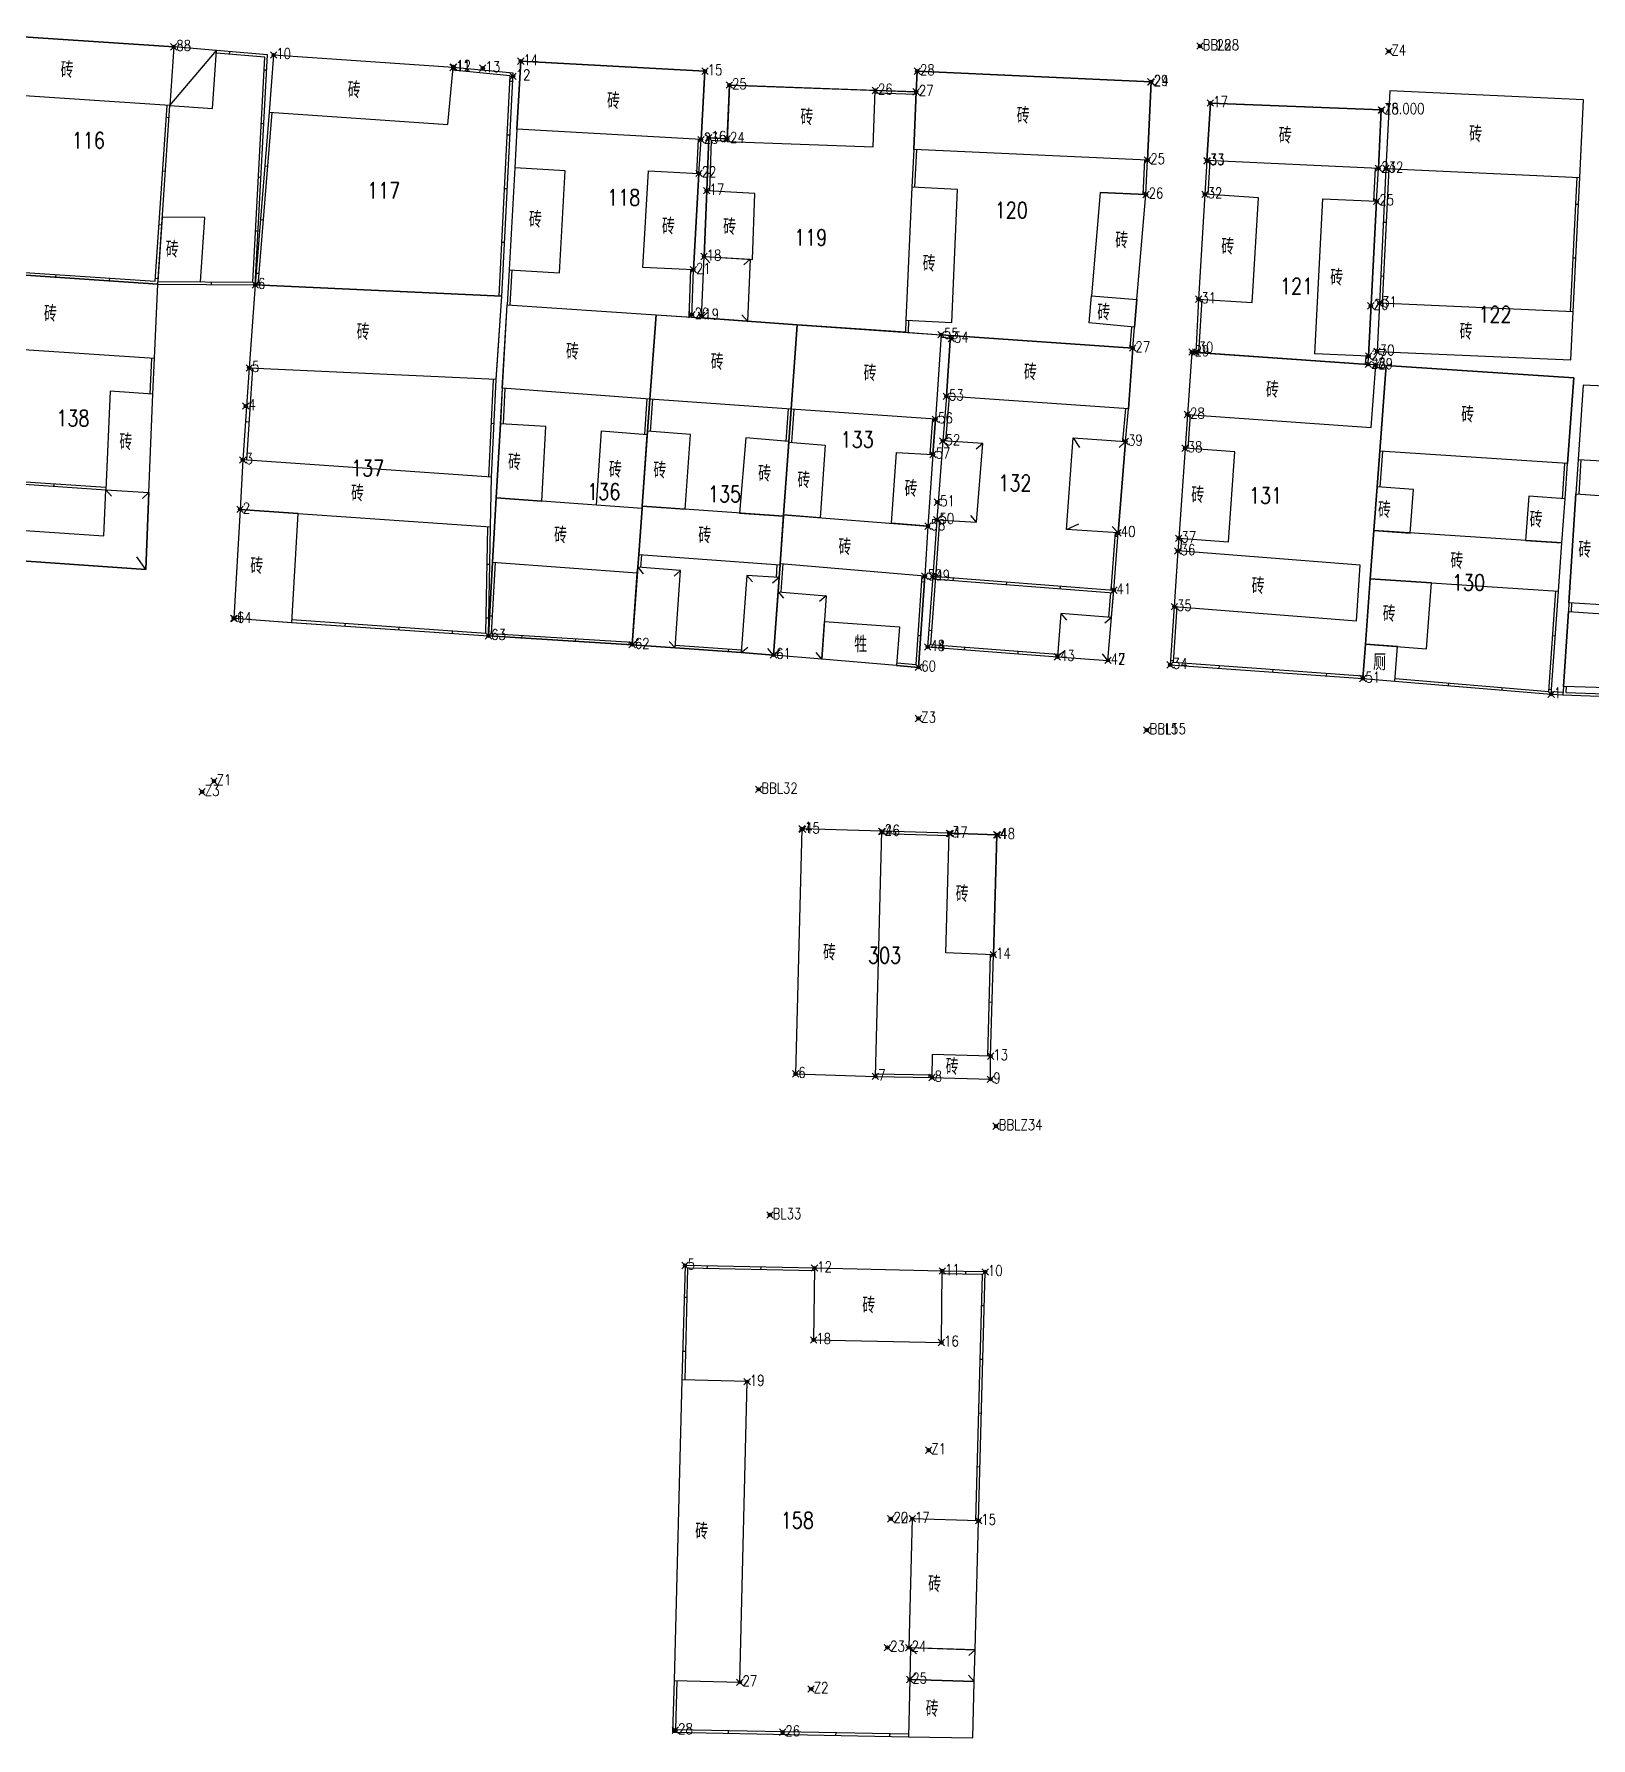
# Model space of a CAD drawing. Extents: x 499223 to 500082, y 4357473 to 4358121.
# Drawn here: x 499618.2 to 499763.1, y 4357514.2 to 4357672.8 of the extents above; entities that cross this region are included whole.
import ezdxf
from ezdxf.enums import TextEntityAlignment as Align

# ---------------------------------------------------------------- set-up
doc = ezdxf.new("R2010")
doc.units = 0
doc.header["$LTSCALE"] = 0.5
doc.header["$PDMODE"] = 35
doc.header["$PDSIZE"] = 0.3
for name, color, linetype in [('CLD', 1, 'CONTINUOUS'), ('DLDW', 11, 'CONTINUOUS'), ('JMD', 6, 'CONTINUOUS'), ('QSJX', 7, 'CONTINUOUS'), ('YBH', 3, 'CONTINUOUS')]:
    doc.layers.add(name, color=color, linetype=linetype)
doc.styles.add('HZ', font='rs.shx', dxfattribs={"width": 0.8, "bigfont": 'hztxt.shx'})

msp = doc.modelspace()

# ---------------------------------------------------------------- linework, layer by layer
at = {"layer": 'CLD', "linetype": 'Continuous'}
for p in [(499631.22, 4357671.57, -0.17), (499726.72, 4357671.64), (499726.72, 4357671.64), (499726.72, 4357671.64), (499726.72, 4357671.64), (499726.72, 4357671.64), (499726.72, 4357671.64), (499726.72, 4357671.64), (499744.29, 4357671.15, -0.15), (499744.29, 4357671.15, -0.15), (499640.52, 4357670.81, -0.07), (499640.52, 4357670.81, -0.07), (499640.52, 4357670.81, -0.07), (499657.22, 4357669.65, -0.12), (499657.22, 4357669.65, -0.12), (499657.22, 4357669.65, -0.12), (499657.27, 4357669.7, 0.53), (499659.98, 4357669.59, 1.17), (499663.52, 4357670.24, 0.57), (499662.8, 4357668.83, -0.07), (499662.8, 4357668.83, -0.07), (499662.8, 4357668.83, -0.07), (499680.66, 4357669.31, 0.25), (499682.93, 4357668.01, 0.33), (499700.41, 4357669.31, 0.2), (499722.15, 4357668.31, 0.16), (499722.18, 4357668.3, 0.09), (499722.18, 4357668.3, 0.09), (499696.51, 4357667.51, 1.17), (499700.31, 4357667.38, 0.36), (499727.69, 4357666.34, -0.01), (499727.69, 4357666.34, -0.01), (499743.59, 4357665.7, 0.73), (499743.59, 4357665.7, 0.73), (499743.62, 4357665.68, -0.01), (499681.01, 4357663.11, 0.15), (499682.73, 4357663.01, 1.26), (499680.29, 4357662.94, 0), (499721.84, 4357661.03, -0.01), (499721.84, 4357661.03, -0.01), (499727.37, 4357660.99, 0.33), (499727.37, 4357660.99, 0.33), (499727.39, 4357660.95, 0.64), (499743.33, 4357660.26, 0.04), (499744.03, 4357660.25, 0.02), (499680.1, 4357659.8, 0), (499680.82, 4357658.18, 0.23), (499721.69, 4357657.83, 0), (499721.69, 4357657.83, 0), (499727.18, 4357657.85, -0.09), (499727.18, 4357657.85, -0.09), (499743.16, 4357657.2, 0.09), (499680.57, 4357652.06, 0.2), (499679.58, 4357650.83, 0.08), (499638.81, 4357649.43, 1.85), (499638.81, 4357649.43, 1.85), (499638.81, 4357649.43, 1.85), (499726.59, 4357648.09, -0.05), (499726.59, 4357648.09, -0.05), (499742.62, 4357647.48, 0.12), (499743.42, 4357647.72, 0.09), (499679.44, 4357646.65, 0.66), (499680.34, 4357646.59, 0.49), (499702.64, 4357644.79, 2.52), (499703.58, 4357644.43, 0.98), (499720.46, 4357643.55, -0.01), (499720.46, 4357643.55, -0.01), (499725.97, 4357643.17, -0.09), (499725.97, 4357643.17, -0.09), (499726.34, 4357643.17, 1.67), (499726.34, 4357643.17, 1.67), (499742.41, 4357642.79, 0.07), (499743.2, 4357643.23, 0.11), (499638.25, 4357641.7, 1.37), (499638.25, 4357641.7, 1.37), (499638.25, 4357641.7, 1.37), (499742.38, 4357642.03, 0.07), (499743.06, 4357641.97, 0.89), (499637.93, 4357638.15, 1.53), (499637.93, 4357638.15, 1.53), (499637.93, 4357638.15, 1.53), (499703.12, 4357639.06, 0.76), (499702.1, 4357636.92, 0.74), (499725.55, 4357637.37, -0.22), (499725.55, 4357637.37, -0.22), (499702.79, 4357634.9, 0.82), (499719.78, 4357634.85, 0.28), (499637.65, 4357633.14, 1.3), (499637.65, 4357633.14, 1.3), (499637.65, 4357633.14, 1.3), (499701.87, 4357633.64, 0.96), (499725.33, 4357634.23, 0.84), (499637.4, 4357628.54, 0.35), (499637.4, 4357628.54, 0.35), (499637.4, 4357628.54, 0.35), (499702.29, 4357629.21, 0.78), (499701.41, 4357626.98, 0.83), (499702.23, 4357627.57, 0.82), (499719.1, 4357626.36, 0.32), (499724.74, 4357625.85, 0.37), (499724.66, 4357624.67, 1.29), (499701.12, 4357622.33, 0.55), (499701.85, 4357622.29, 0.36), (499718.7, 4357621.02, 0.16), (499724.33, 4357619.49, 1.5), (499636.81, 4357618.41, 0.47), (499636.81, 4357618.41, 0.47), (499636.81, 4357618.41, 0.47), (499636.86, 4357618.37, 0.31), (499660.51, 4357616.77, 0.12), (499673.88, 4357615.95, 0.64), (499701.38, 4357615.74, 0.19), (499687.03, 4357614.99, 1.86), (499713.45, 4357614.82, 0.94), (499718.16, 4357614.49, 0.29), (499723.95, 4357614.08, -0.24), (499700.53, 4357613.84, 0.34), (499741.87, 4357612.8, 0.24), (499759.4, 4357611.34, 1.01), (499700.53, 4357609.08, -0.11), (499721.77, 4357608), (499721.77, 4357608), (499721.77, 4357608), (499721.77, 4357608), (499721.77, 4357608), (499634.97, 4357603.25, -0.35), (499634.97, 4357603.25, -0.35), (499634.97, 4357603.25, -0.35), (499633.86, 4357602.26, -0.38), (499685.65, 4357602.49), (499685.65, 4357602.49), (499689.68, 4357598.83, 0.17), (499689.73, 4357598.78, -1.14), (499697.12, 4357598.59, 0.29), (499697.17, 4357598.56, -0.23), (499703.39, 4357598.41, 1.76), (499703.49, 4357598.37, 0.76), (499707.82, 4357598.26, 1.52), (499707.89, 4357598.25, -0.24), (499707.5, 4357587.11, -0.09), (499707.24, 4357577.67, 0.03), (499689.09, 4357576.03, -0.1), (499696.52, 4357575.79, 0.16), (499701.78, 4357575.68, 0.08), (499707.23, 4357575.52, 0.18), (499707.74, 4357571.16, 0.05), (499686.7, 4357562.9), (499678.8, 4357558.19, 1.53), (499690.85, 4357557.96, 0.14), (499702.74, 4357557.69, 0.07), (499706.73, 4357557.6, 0.08), (499690.77, 4357551.27, -0.2), (499702.66, 4357551.03, 0.05), (499684.58, 4357547.39, 0.85), (499701.47, 4357541.01, 0.02), (499697.95, 4357534.63, -0.15), (499697.95, 4357534.63, -0.23), (499699.95, 4357534.64, -0.05), (499706.12, 4357534.45, 1.33), (499697.64, 4357522.65, -0.22), (499699.63, 4357522.65, -0.07), (499683.9, 4357519.42, -0.24), (499690.53, 4357518.8, -0.1), (499699.71, 4357519.68, -0.11), (499677.91, 4357514.97, 0.65), (499687.89, 4357514.78, -0.25)]:
    msp.add_point(p, dxfattribs=at)
at = {"layer": 'DLDW', "linetype": 'Continuous', "flags": 128}
for points in [[(499760.55, 4357612.06), (499761, 4357619.05), (499766.98, 4357618.65), (499766.63, 4357611.88)], [(499698.49, 4357614.01), (499691.52, 4357614.61), (499691.77, 4357618.1), (499698.75, 4357617.6)], [(499742.11, 4357615.99), (499741.87, 4357612.8), (499744.86, 4357612.55), (499745.1, 4357615.77)]]:
    msp.add_lwpolyline(points, close=True, dxfattribs=at)
at = {"layer": 'JMD', "linetype": 'Continuous'}
for p, q in [((499630.85, 4357666.1), (499635.2, 4357671.24)), ((499636.41, 4357671.1), (499636.39, 4357670.85)), ((499639.88, 4357669.4), (499639.63, 4357669.41)), ((499658.59, 4357669.52), (499658.57, 4357669.27)), ((499658.62, 4357669.51), (499658.6, 4357669.26)), ((499662.74, 4357668.31), (499662.49, 4357668.33)), ((499662.76, 4357668.34), (499662.51, 4357668.35)), ((499630.77, 4357664.97), (499630.52, 4357664.99)), ((499639.61, 4357664.4), (499639.36, 4357664.42)), ((499662.51, 4357663.34), (499662.26, 4357663.36)), ((499639.69, 4357660.49), (499639.94, 4357660.47)), ((499630.44, 4357659.98), (499630.19, 4357660)), ((499639.34, 4357659.41), (499639.09, 4357659.43)), ((499680.88, 4357659.83), (499681.13, 4357659.82)), ((499680.88, 4357659.83), (499681.13, 4357659.82)), ((499662.26, 4357658.35), (499662.01, 4357658.36)), ((499639.3, 4357655.51), (499639.54, 4357655.49)), ((499761.94, 4357656.9), (499761.69, 4357656.91)), ((499630.1, 4357654.99), (499629.85, 4357655.01)), ((499639.08, 4357654.42), (499638.83, 4357654.43)), ((499743.79, 4357655.26), (499744.04, 4357655.25)), ((499662.01, 4357653.36), (499661.76, 4357653.37)), ((499680.57, 4357652.06), (499681.1, 4357651.47)), ((499684.87, 4357651.81), (499684.27, 4357651.28)), ((499761.7, 4357651.9), (499761.45, 4357651.92)), ((499620.26, 4357650.13), (499620.28, 4357650.38)), ((499625.25, 4357649.79), (499625.27, 4357650.04)), ((499629.76, 4357650), (499629.51, 4357650.02)), ((499634.73, 4357649.46), (499634.73, 4357649.71)), ((499638.9, 4357650.52), (499639.15, 4357650.5)), ((499743.54, 4357650.26), (499743.79, 4357650.25)), ((499680.34, 4357646.35), (499680.93, 4357646.88)), ((499684.62, 4357646.05), (499684.09, 4357646.65)), ((499637.99, 4357636.71), (499638.24, 4357636.69)), ((499661.04, 4357636.51), (499660.79, 4357636.52)), ((499702.79, 4357634.9), (499703.34, 4357634.31)), ((499714.93, 4357635.21), (499715.52, 4357634.29)), ((499719.78, 4357634.85), (499719.19, 4357634.31)), ((499706.5, 4357634.68), (499705.9, 4357634.15)), ((499620.09, 4357630.69), (499620.11, 4357630.94)), ((499624.91, 4357630.36), (499625.44, 4357629.77)), ((499628.9, 4357630.1), (499628.31, 4357629.56)), ((499702.23, 4357627.57), (499702.83, 4357628.1)), ((499705.94, 4357627.35), (499705.41, 4357627.96)), ((499714.29, 4357626.67), (499715.46, 4357627.2)), ((499719.1, 4357626.36), (499718.56, 4357626.95)), ((499719.08, 4357626), (499718.83, 4357626.02)), ((499628.62, 4357622.93), (499627.8, 4357624.11)), ((499660.64, 4357623.41), (499660.39, 4357623.42)), ((499674.4, 4357623.15), (499674.92, 4357622.54)), ((499678.39, 4357622.85), (499677.78, 4357622.33)), ((499684.56, 4357622.4), (499685.08, 4357621.8)), ((499687.55, 4357622.19), (499686.95, 4357621.67)), ((499701.87, 4357622.59), (499702.12, 4357622.57)), ((499703.74, 4357622.14), (499703.72, 4357621.9)), ((499687.46, 4357620.88), (499687.98, 4357620.28)), ((499691.94, 4357620.5), (499691.33, 4357619.98)), ((499701.08, 4357621.77), (499700.83, 4357621.79)), ((499708.72, 4357621.76), (499708.7, 4357621.51)), ((499713.71, 4357621.38), (499713.69, 4357621.13)), ((499647.18, 4357617.69), (499647.2, 4357617.94)), ((499652.17, 4357617.34), (499652.19, 4357617.59)), ((499660.54, 4357618.41), (499660.29, 4357618.42)), ((499660.61, 4357618.64), (499660.86, 4357618.62)), ((499713.77, 4357618.85), (499714.29, 4357618.24)), ((499718.49, 4357618.47), (499717.88, 4357617.95)), ((499657.16, 4357617), (499657.18, 4357617.25)), ((499663.63, 4357616.57), (499663.64, 4357616.82)), ((499668.62, 4357616.27), (499668.63, 4357616.52)), ((499673.61, 4357615.96), (499673.62, 4357616.21)), ((499673.88, 4357615.95), (499674.48, 4357616.47)), ((499677.87, 4357615.66), (499677.34, 4357616.26)), ((499700.74, 4357616.78), (499700.49, 4357616.8)), ((499701.49, 4357617.3), (499701.74, 4357617.28)), ((499759.78, 4357616.74), (499759.54, 4357616.76)), ((499682.85, 4357615.29), (499682.87, 4357615.54)), ((499684.04, 4357615.21), (499684.65, 4357615.73)), ((499687.03, 4357614.99), (499686.51, 4357615.6)), ((499687.03, 4357614.99), (499687.64, 4357615.51)), ((499691.52, 4357614.61), (499691, 4357615.22)), ((499704.81, 4357615.48), (499704.83, 4357615.73)), ((499709.79, 4357615.1), (499709.81, 4357615.35)), ((499713.45, 4357614.82), (499714.05, 4357615.35)), ((499718.16, 4357614.49), (499717.64, 4357615.1)), ((499723.98, 4357614.5), (499724.23, 4357614.48)), ((499728.52, 4357613.75), (499728.54, 4357614)), ((499733.5, 4357613.4), (499733.52, 4357613.65)), ((499738.49, 4357613.04), (499738.51, 4357613.29)), ((499749.84, 4357612.14), (499749.87, 4357612.38)), ((499754.83, 4357611.72), (499754.85, 4357611.97)), ((499759.43, 4357611.75), (499759.18, 4357611.77)), ((499698.39, 4357598.56), (499698.38, 4357598.31)), ((499698.39, 4357598.55), (499698.39, 4357598.3)), ((499707.38, 4357582.67, 0.17), (499707.13, 4357582.68, 0.17)), ((499701.51, 4357575.69), (499701.52, 4357575.94)), ((499680.85, 4357558.15), (499680.84, 4357557.9)), ((499685.85, 4357558.04), (499685.84, 4357557.79)), ((499704.89, 4357557.64), (499704.89, 4357557.39)), ((499678.72, 4357555.24), (499678.97, 4357555.24)), ((499706.65, 4357554.44), (499706.4, 4357554.44)), ((499678.59, 4357550.24), (499678.84, 4357550.24)), ((499706.52, 4357549.44), (499706.27, 4357549.45)), ((499706.39, 4357544.44), (499706.14, 4357544.45)), ((499706.25, 4357539.44), (499706, 4357539.45)), ((499699.78, 4357522.64), (499700.33, 4357522.06)), ((499705.8, 4357522.45), (499705.22, 4357521.9)), ((499699.71, 4357519.68), (499700.29, 4357520.23)), ((499705.72, 4357519.5), (499705.18, 4357520.08)), ((499677.85, 4357514.79), (499677.86, 4357515.04)), ((499682.85, 4357514.69), (499682.86, 4357514.94)), ((499687.85, 4357514.59), (499687.86, 4357514.84)), ((499692.85, 4357514.49), (499692.86, 4357514.74)), ((499697.85, 4357514.4), (499697.86, 4357514.65))]:
    msp.add_line(p, q, dxfattribs=at)
at = {"layer": 'JMD', "linetype": 'Continuous', "flags": 128}
for points, elevation in [([(499613.1, 4357667.28), (499613.42, 4357672.76), (499631.22, 4357671.57), (499630.85, 4357666.1)], 0), ([(499629.29, 4357639.27), (499625.3, 4357639.53), (499624.91, 4357630.36), (499628.9, 4357630.1)], 0.01), ([(499624.73, 4357626.07), (499624.91, 4357630.36), (499628.9, 4357630.1), (499628.62, 4357622.93), (499610.81, 4357624.19), (499610.92, 4357627)], -0.01)]:
    msp.add_lwpolyline(points, close=True, dxfattribs=dict(at, elevation=elevation))
for points in [[(499631.22, 4357671.57), (499630.85, 4357666.1), (499634.84, 4357665.83), (499635.2, 4357671.24)], [(499657.22, 4357669.65), (499640.52, 4357670.81), (499640.09, 4357665.48), (499656.74, 4357664.36)], [(499663.52, 4357670.24), (499680.66, 4357669.31), (499680.29, 4357662.94), (499663.16, 4357663.91)], [(499700.41, 4357669.31), (499722.18, 4357668.3), (499721.83, 4357661.03), (499700.08, 4357662.03), (499700.31, 4357667.38)], [(499696.51, 4357667.52), (499682.93, 4357668.01), (499682.72, 4357662.76), (499696.3, 4357662.26)], [(499744.03, 4357660.25), (499762.07, 4357659.42), (499762.42, 4357666.65), (499744.39, 4357667.48)], [(499727.69, 4357666.34), (499743.59, 4357665.7), (499743.33, 4357660.26), (499727.37, 4357660.99)], [(499667.65, 4357660.03), (499662.96, 4357660.31), (499662.43, 4357650.83), (499667.12, 4357650.54)], [(499675.4, 4357660.02), (499680.1, 4357659.8), (499679.58, 4357650.83), (499674.88, 4357651.04)], [(499685.31, 4357657.92), (499680.82, 4357658.18), (499680.57, 4357652.06), (499685.07, 4357651.8)], [(499704.17, 4357658.3), (499699.92, 4357658.53), (499699.36, 4357646.15), (499703.62, 4357645.91)], [(499720.85, 4357648.07), (499721.69, 4357657.83), (499717.44, 4357658.03), (499716.62, 4357648.39)], [(499732.17, 4357657.53), (499727.18, 4357657.85), (499726.59, 4357648.09), (499731.58, 4357647.77)], [(499738.16, 4357657.42), (499743.16, 4357657.2), (499742.41, 4357642.79), (499737.41, 4357643.01)], [(499630.15, 4357655.73), (499629.75, 4357649.74), (499633.72, 4357649.71), (499634.13, 4357655.7)], [(499629.73, 4357649.49), (499611.94, 4357650.69), (499611.62, 4357643.8), (499629.44, 4357642.6)], [(499684.62, 4357646.05), (499680.34, 4357646.35), (499680.57, 4357652.06), (499684.87, 4357651.81)], [(499661.76, 4357648.36), (499638.81, 4357649.43), (499638.25, 4357641.7), (499661.23, 4357640.64)], [(499662.24, 4357647.58), (499676.11, 4357646.64), (499675.54, 4357638.8), (499661.8, 4357639.8)], [(499716.62, 4357648.39), (499720.85, 4357648.07), (499720.63, 4357645.48), (499716.4, 4357645.89)], [(499743.2, 4357643.23), (499761.24, 4357642.44), (499761.46, 4357646.91), (499743.42, 4357647.72)], [(499676.11, 4357646.64), (499680.33, 4357646.35), (499689.25, 4357645.72), (499688.68, 4357637.86), (499675.54, 4357638.8)], [(499689.25, 4357645.72), (499702.64, 4357644.79), (499702.1, 4357636.92), (499688.68, 4357637.86)], [(499703.12, 4357639.06), (499703.51, 4357644.72), (499720.46, 4357643.55), (499720.07, 4357637.88)], [(499743.07, 4357641.98), (499742.38, 4357642.03), (499725.97, 4357643.17), (499725.55, 4357637.37), (499742.64, 4357636.16)], [(499743.45, 4357633.94), (499744.04, 4357641.92), (499761.51, 4357640.78), (499760.93, 4357632.8)], [(499778.38, 4357639.21), (499764.35, 4357640.01), (499762.37, 4357640.09), (499761.92, 4357633.17), (499778.13, 4357632.28)], [(499665.86, 4357636.24), (499661.62, 4357636.51), (499661.23, 4357629.62), (499665.47, 4357629.31)], [(499671.04, 4357635.84), (499675.28, 4357635.51), (499674.81, 4357628.83), (499674.8, 4357628.63), (499670.56, 4357628.94)], [(499679.31, 4357635.5), (499675.3, 4357635.81), (499674.81, 4357628.83), (499678.82, 4357628.55)], [(499688.47, 4357634.86), (499684.46, 4357635.18), (499683.87, 4357628.2), (499687.97, 4357627.92)], [(499687.97, 4357628.02), (499688.46, 4357634.8), (499691.85, 4357634.52), (499691.37, 4357627.76)], [(499706.5, 4357634.68), (499702.79, 4357634.9), (499702.23, 4357627.57), (499705.94, 4357627.35)], [(499719.78, 4357634.85), (499719.1, 4357626.36), (499714.29, 4357626.67), (499714.93, 4357635.21)], [(499698.47, 4357633.82), (499701.87, 4357633.64), (499701.41, 4357626.98), (499698.02, 4357627.25)], [(499729.97, 4357633.89), (499725.33, 4357634.23), (499724.74, 4357625.85), (499729.38, 4357625.51)], [(499637.65, 4357633.14), (499637.4, 4357628.54), (499660.71, 4357626.92), (499660.8, 4357631.52)], [(499743.2, 4357630.65), (499742.9, 4357626.56), (499746.29, 4357626.34), (499746.59, 4357630.4)], [(499637.4, 4357628.54), (499636.81, 4357618.41), (499642.2, 4357618.03), (499642.79, 4357628.16)], [(499661.23, 4357629.62), (499660.89, 4357623.63), (499674.36, 4357622.65), (499674.4, 4357623.15), (499674.49, 4357624.34), (499674.8, 4357628.63)], [(499687.97, 4357627.92), (499674.81, 4357628.83), (499674.8, 4357628.63), (499674.49, 4357624.34), (499687.64, 4357623.39)], [(499757.31, 4357629.76), (499757, 4357625.64), (499760.39, 4357625.42), (499760.7, 4357629.51)], [(499761.05, 4357619.85), (499761.71, 4357629.98), (499765.7, 4357629.72), (499765.05, 4357619.59)], [(499687.97, 4357628.02), (499701.41, 4357626.98), (499701.12, 4357622.33), (499687.65, 4357623.48)], [(499742.9, 4357626.56), (499742.56, 4357622.08), (499760.08, 4357620.93), (499760.39, 4357625.42)], [(499724.66, 4357624.67), (499724.33, 4357619.49), (499741.29, 4357618.17), (499741.63, 4357623.35)], [(499678.39, 4357622.85), (499674.4, 4357623.15), (499673.88, 4357615.95), (499677.87, 4357615.66)], [(499687.55, 4357622.19), (499684.56, 4357622.4), (499684.04, 4357615.21), (499687.03, 4357614.99)], [(499691.52, 4357614.61), (499687.03, 4357614.99), (499687.46, 4357620.88), (499691.94, 4357620.5)], [(499742.56, 4357622.08), (499742.11, 4357615.99), (499747.79, 4357615.57), (499748.25, 4357621.7)], [(499713.45, 4357614.82), (499718.16, 4357614.49), (499718.49, 4357618.47), (499713.77, 4357618.85)], [(499697.12, 4357598.59), (499689.68, 4357598.83), (499689.09, 4357576.03), (499696.52, 4357575.79)], [(499703.39, 4357598.41), (499707.82, 4357598.26), (499707.5, 4357587.11), (499703.07, 4357587.27)], [(499701.78, 4357575.68), (499707.23, 4357575.52), (499707.24, 4357577.67), (499701.79, 4357577.84)], [(499690.85, 4357557.94), (499690.77, 4357551.27), (499702.66, 4357551.03), (499702.74, 4357557.68)], [(499684.58, 4357547.39), (499678.52, 4357547.55), (499677.78, 4357519.59), (499683.9, 4357519.42)], [(499706.12, 4357534.45), (499699.95, 4357534.64), (499699.63, 4357522.65), (499705.8, 4357522.45)], [(499705.8, 4357522.45), (499699.78, 4357522.64), (499699.71, 4357519.68), (499705.72, 4357519.5)], [(499699.71, 4357519.68), (499699.6, 4357514.36), (499705.59, 4357514.24), (499705.72, 4357519.5)]]:
    msp.add_lwpolyline(points, close=True, dxfattribs=at)
for points in [[(499631.2, 4357671.32), (499631.2, 4357671.32)], [(499638.57, 4357649.68), (499639.69, 4357670.61), (499635.19, 4357670.99)], [(499700.3, 4357667.13), (499696.5, 4357667.27)], [(499640.34, 4357665.46), (499639.06, 4357649.41)], [(499679.9, 4357659.81), (499680.07, 4357662.95)], [(499682.72, 4357662.76), (499681.25, 4357662.85), (499681.07, 4357658.17)], [(499700.33, 4357662.02), (499700.17, 4357658.52)], [(499721.44, 4357657.84), (499721.58, 4357661.04)], [(499727.63, 4357660.97), (499727.44, 4357657.84)], [(499742.9, 4357657.21), (499743.06, 4357660.28)], [(499744.28, 4357660.24), (499743.67, 4357647.71)], [(499761.21, 4357646.92), (499761.82, 4357659.43)], [(499662.68, 4357650.82), (499662.49, 4357647.57)], [(499679.19, 4357646.43), (499679.33, 4357650.84)], [(499629.75, 4357649.74), (499638.57, 4357649.68)], [(499726.88, 4357648.07), (499726.59, 4357643.12)], [(499699.61, 4357646.13), (499699.56, 4357645)], [(499703.5, 4357644.47), (499702.63, 4357644.54)], [(499720.21, 4357643.56), (499720.38, 4357645.5)], [(499742.13, 4357642.04), (499742.17, 4357642.8)], [(499638.56, 4357641.68), (499638.01, 4357633.11)], [(499744.02, 4357641.67), (499743.05, 4357641.73)], [(499660.55, 4357631.53), (499660.98, 4357640.6)], [(499662.05, 4357639.79), (499661.87, 4357636.49)], [(499675.05, 4357635.53), (499675.29, 4357638.82)], [(499675.79, 4357638.78), (499675.55, 4357635.79)], [(499703.37, 4357639.04), (499703.04, 4357634.88)], [(499688.22, 4357634.88), (499688.43, 4357637.88)], [(499688.93, 4357637.84), (499688.71, 4357634.78)], [(499701.62, 4357633.66), (499701.86, 4357636.94)], [(499719.53, 4357634.88), (499719.82, 4357637.91)], [(499725.8, 4357637.35), (499725.58, 4357634.21)], [(499743.69, 4357633.93), (499743.45, 4357630.63)], [(499760.45, 4357629.53), (499760.68, 4357632.82)], [(499615.11, 4357631.27), (499624.92, 4357630.61)], [(499642.21, 4357618.28), (499660.26, 4357617.03), (499660.46, 4357626.92)], [(499702.48, 4357627.56), (499702.1, 4357622.21)], [(499718.45, 4357621.01), (499718.85, 4357626.38)], [(499724.99, 4357625.83), (499724.91, 4357624.65)], [(499674.74, 4357624.32), (499674.65, 4357623.13)], [(499661.14, 4357623.61), (499660.77, 4357617), (499673.9, 4357616.2)], [(499687.3, 4357622.21), (499687.39, 4357623.4)], [(499687.9, 4357623.46), (499687.71, 4357620.87)], [(499698.51, 4357614.26), (499700.3, 4357614.11), (499700.87, 4357622.35)], [(499718.24, 4357618.49), (499718.43, 4357620.76)], [(499744.88, 4357612.8), (499759.17, 4357611.61), (499759.84, 4357620.95)], [(499724.57, 4357619.47), (499724.22, 4357614.31), (499741.89, 4357613.05)], [(499761.3, 4357619.83), (499761.25, 4357619.03)], [(499677.88, 4357615.91), (499684.06, 4357615.46)], [(499759.41, 4357611.59), (499760.51, 4357611.52)], [(499760.8, 4357612.05), (499760.76, 4357611.51), (499777.11, 4357610.94), (499777.13, 4357611.49)], [(499703.38, 4357598.16), (499697.12, 4357598.34)], [(499696.52, 4357576.04), (499701.78, 4357575.93)], [(499690.84, 4357557.69), (499679.04, 4357557.94), (499678.77, 4357547.54)], [(499705.87, 4357534.45), (499706.47, 4357557.35), (499702.73, 4357557.43)], [(499678.03, 4357519.58), (499677.91, 4357515.03), (499699.61, 4357514.61)]]:
    msp.add_lwpolyline(points, dxfattribs=at)
at = {"layer": 'JMD', "color": 7, "linetype": 'Continuous', "flags": 128}
for points in [[(499635.2, 4357671.24), (499631.22, 4357671.57)], [(499638.81, 4357649.43), (499639.95, 4357670.84), (499635.2, 4357671.24)], [(499700.31, 4357667.38), (499696.51, 4357667.52)], [(499640.09, 4357665.48), (499638.81, 4357649.43)], [(499680.1, 4357659.8), (499680.29, 4357662.94)], [(499682.73, 4357663.01), (499681.01, 4357663.11), (499680.82, 4357658.18)], [(499700.08, 4357662.03), (499699.92, 4357658.53)], [(499721.69, 4357657.83), (499721.83, 4357661.03)], [(499727.37, 4357660.99), (499727.18, 4357657.85)], [(499743.16, 4357657.2), (499743.33, 4357660.26)], [(499744.03, 4357660.25), (499743.42, 4357647.72)], [(499761.46, 4357646.91), (499762.07, 4357659.42)], [(499662.43, 4357650.83), (499662.24, 4357647.58)], [(499679.44, 4357646.41), (499679.58, 4357650.83)], [(499629.73, 4357649.49), (499638.81, 4357649.43)], [(499726.59, 4357648.09), (499726.34, 4357643.14)], [(499699.36, 4357646.15), (499699.31, 4357645.02)], [(499703.51, 4357644.72), (499702.64, 4357644.79)], [(499720.46, 4357643.55), (499720.63, 4357645.48)], [(499638.25, 4357641.7), (499637.65, 4357633.14)], [(499744.04, 4357641.92), (499743.07, 4357641.98)], [(499660.8, 4357631.52), (499661.23, 4357640.58)], [(499661.8, 4357639.8), (499661.62, 4357636.51)], [(499675.3, 4357635.81), (499675.54, 4357638.8)], [(499675.54, 4357638.8), (499675.3, 4357635.81)], [(499703.12, 4357639.06), (499702.79, 4357634.9)], [(499688.68, 4357637.86), (499688.46, 4357634.8)], [(499688.47, 4357634.86), (499688.68, 4357637.86)], [(499701.87, 4357633.64), (499702.1, 4357636.92)], [(499719.78, 4357634.85), (499720.07, 4357637.88)], [(499725.55, 4357637.37), (499725.33, 4357634.23)], [(499743.45, 4357633.94), (499743.2, 4357630.65)], [(499760.7, 4357629.51), (499760.93, 4357632.8)], [(499615.1, 4357631.03), (499624.91, 4357630.36)], [(499642.2, 4357618.03), (499660.51, 4357616.77), (499660.71, 4357626.92)], [(499702.23, 4357627.57), (499701.85, 4357622.29)], [(499718.69, 4357621), (499719.1, 4357626.36)], [(499724.74, 4357625.85), (499724.66, 4357624.67)], [(499660.89, 4357623.63), (499660.51, 4357616.77), (499673.88, 4357615.95)], [(499687.65, 4357623.48), (499687.46, 4357620.88)], [(499687.55, 4357622.19), (499687.64, 4357623.39)], [(499698.49, 4357614.01), (499700.53, 4357613.84), (499701.12, 4357622.33)], [(499718.49, 4357618.47), (499718.67, 4357620.75)], [(499744.86, 4357612.55), (499759.4, 4357611.34), (499760.08, 4357620.93)], [(499724.33, 4357619.49), (499723.95, 4357614.08), (499741.87, 4357612.8)], [(499761.05, 4357619.85), (499761, 4357619.05)], [(499677.87, 4357615.66), (499684.04, 4357615.21)], [(499759.4, 4357611.34), (499760.5, 4357611.27)], [(499760.55, 4357612.06), (499760.5, 4357611.27), (499777.35, 4357610.68), (499777.38, 4357611.48)], [(499703.39, 4357598.41), (499697.12, 4357598.59)], [(499696.52, 4357575.79), (499701.78, 4357575.68)], [(499690.85, 4357557.94), (499678.8, 4357558.19), (499678.52, 4357547.55)], [(499706.12, 4357534.45), (499706.73, 4357557.6), (499702.74, 4357557.68)], [(499677.78, 4357519.59), (499677.65, 4357514.79), (499699.6, 4357514.36)]]:
    msp.add_lwpolyline(points, dxfattribs=at)
for points, elevation in [([(499661.76, 4357648.36), (499662.8, 4357669.11), (499657.22, 4357669.65)], 0.21), ([(499612.07, 4357652.34), (499611.94, 4357650.69), (499629.73, 4357649.49), (499630.85, 4357666.1)], 0.06), ([(499629.29, 4357639.27), (499629.44, 4357642.6)], 0.01), ([(499761.92, 4357633.17), (499761.71, 4357629.98)], 1.01), ([(499701.85, 4357622.29), (499701.38, 4357615.74), (499713.45, 4357614.82)], 0.21), ([(499718.69, 4357621), (499701.85, 4357622.29)], 0.21), ([(499707.24, 4357577.67), (499707.5, 4357587.11)], 0.03)]:
    msp.add_lwpolyline(points, dxfattribs=dict(at, elevation=elevation))
at = {"layer": 'JMD', "linetype": 'Continuous', "flags": 128}
for points, elevation in [([(499661.51, 4357648.38), (499662.54, 4357668.88), (499657.2, 4357669.4)], 0.21), ([(499612.31, 4357652.32), (499612.21, 4357650.92), (499629.5, 4357649.76), (499630.6, 4357666.11)], 0.06), ([(499717.44, 4357658.03), (499721.69, 4357657.83)], 0), ([(499629.04, 4357639.28), (499629.19, 4357642.61)], 0.01), ([(499762.17, 4357633.15), (499761.96, 4357629.96)], 1.01), ([(499702.1, 4357622.27), (499701.65, 4357615.97), (499713.47, 4357615.07)], 0.21), ([(499718.67, 4357620.75), (499701.83, 4357622.04)], 0.21), ([(499706.99, 4357577.68), (499707.23, 4357587.12)], 0.03)]:
    msp.add_lwpolyline(points, dxfattribs=dict(at, elevation=elevation))
at = {"layer": 'QSJX', "linetype": 'Continuous', "flags": 128}
for points, elevation in [([(499639.95, 4357670.84), (499635.2, 4357671.24), (499631.22, 4357671.57), (499613.42, 4357672.76), (499613.1, 4357667.28), (499612.89, 4357664.2), (499612.32, 4357655.68), (499612.07, 4357652.34), (499611.94, 4357650.69), (499629.73, 4357649.49), (499638.81, 4357649.43)], 3.85), ([(499744.39, 4357667.48), (499744.03, 4357660.25), (499743.42, 4357647.72), (499743.2, 4357643.23), (499761.24, 4357642.44), (499761.46, 4357646.91), (499762.07, 4357659.42), (499762.42, 4357666.65)], -0.01), ([(499742.38, 4357642.03), (499742.41, 4357642.79), (499743.16, 4357657.2), (499743.33, 4357660.26), (499743.59, 4357665.7), (499727.69, 4357666.34), (499727.37, 4357660.99), (499727.18, 4357657.85), (499726.59, 4357648.09), (499726.34, 4357643.14)], -0.01), ([(499703.51, 4357644.72), (499703.12, 4357639.06), (499702.79, 4357634.9), (499702.23, 4357627.57), (499701.85, 4357622.29), (499701.38, 4357615.74), (499713.45, 4357614.82), (499718.16, 4357614.49), (499718.49, 4357618.47), (499718.69, 4357621), (499719.1, 4357626.36), (499719.78, 4357634.85), (499720.07, 4357637.88), (499720.46, 4357643.55)], 0.98), ([(499725.97, 4357643.17), (499725.55, 4357637.37), (499725.33, 4357634.23), (499724.74, 4357625.85), (499724.66, 4357624.67), (499724.33, 4357619.49), (499723.95, 4357614.08), (499741.87, 4357612.8), (499742.11, 4357615.99), (499742.56, 4357622.08), (499742.9, 4357626.56), (499743.2, 4357630.65), (499743.45, 4357633.94), (499744.04, 4357641.92), (499743.07, 4357641.98), (499742.38, 4357642.03), (499726.34, 4357643.14)], -0.09), ([(499761.51, 4357640.78), (499744.04, 4357641.92), (499743.45, 4357633.94), (499743.45, 4357633.94), (499743.2, 4357630.65), (499742.9, 4357626.56), (499742.56, 4357622.08), (499742.11, 4357615.99), (499741.87, 4357612.8), (499759.4, 4357611.34), (499760.08, 4357620.93), (499760.39, 4357625.42), (499760.7, 4357629.51), (499760.93, 4357632.8)], 0.19), ([(499762.37, 4357640.09), (499761.92, 4357633.17), (499761.71, 4357629.98), (499761.05, 4357619.85), (499761, 4357619.05), (499760.55, 4357612.06), (499760.5, 4357611.27), (499777.35, 4357610.68), (499777.38, 4357611.48), (499777.62, 4357618.27), (499777.65, 4357619.07), (499778.02, 4357629.21), (499778.13, 4357632.28), (499778.38, 4357639.21), (499764.35, 4357640.01)], 1.01), ([(499689.68, 4357598.83), (499689.09, 4357576.03), (499696.52, 4357575.79), (499701.78, 4357575.68), (499707.23, 4357575.52), (499707.24, 4357577.67), (499707.5, 4357587.11), (499707.82, 4357598.26), (499703.39, 4357598.41), (499697.12, 4357598.59)], 0.17), ([(499706.73, 4357557.6), (499702.74, 4357557.68), (499690.85, 4357557.94), (499678.8, 4357558.19), (499678.52, 4357547.55), (499677.78, 4357519.59), (499677.65, 4357514.79), (499699.6, 4357514.36), (499705.59, 4357514.24), (499705.72, 4357519.5), (499705.8, 4357522.45), (499706.12, 4357534.45)], 0.08)]:
    msp.add_lwpolyline(points, close=True, dxfattribs=dict(at, elevation=elevation))
for points in [[(499662.8, 4357669.11), (499657.22, 4357669.65), (499640.52, 4357670.81), (499640.09, 4357665.48), (499638.81, 4357649.43), (499661.76, 4357648.36), (499662.8, 4357669.11)], [(499662.24, 4357647.58), (499676.11, 4357646.64), (499679.44, 4357646.41), (499679.58, 4357650.83), (499680.1, 4357659.8), (499680.29, 4357662.94), (499680.66, 4357669.31), (499663.52, 4357670.24), (499663.16, 4357663.91), (499662.96, 4357660.31), (499662.43, 4357650.83)], [(499680.34, 4357646.35), (499680.57, 4357652.06), (499680.82, 4357658.18), (499681.01, 4357663.11), (499682.73, 4357663.01), (499682.93, 4357668.01), (499700.31, 4357667.38), (499700.08, 4357662.03), (499700.08, 4357662.03), (499699.92, 4357658.53), (499699.36, 4357646.15), (499699.31, 4357645.02), (499689.25, 4357645.72)], [(499610.81, 4357624.19), (499628.62, 4357622.93), (499628.9, 4357630.1), (499629.29, 4357639.27), (499629.44, 4357642.6), (499629.73, 4357649.49), (499611.94, 4357650.69), (499611.62, 4357643.8), (499611.48, 4357640.47), (499611.09, 4357631.29), (499610.92, 4357627)], [(499661.76, 4357648.36), (499638.81, 4357649.43), (499638.25, 4357641.7), (499637.65, 4357633.14), (499637.4, 4357628.54), (499636.81, 4357618.41), (499642.19, 4357618.03), (499660.51, 4357616.77), (499660.71, 4357626.92), (499660.8, 4357631.52), (499661.23, 4357640.58), (499661.76, 4357648.36)], [(499676.11, 4357646.64), (499675.54, 4357638.8), (499675.3, 4357635.81), (499675.28, 4357635.51), (499674.81, 4357628.83), (499674.8, 4357628.63), (499674.49, 4357624.34), (499674.4, 4357623.15), (499674.36, 4357622.65), (499673.88, 4357615.95), (499660.51, 4357616.77), (499660.89, 4357623.63), (499661.23, 4357629.62), (499661.62, 4357636.51), (499661.81, 4357639.8), (499662.24, 4357647.58)], [(499689.25, 4357645.72), (499688.68, 4357637.86), (499688.47, 4357634.86), (499688.46, 4357634.8), (499687.97, 4357628.02), (499687.97, 4357627.92), (499687.65, 4357623.48), (499687.64, 4357623.39), (499687.55, 4357622.19), (499687.55, 4357622.19), (499687.46, 4357620.88), (499687.03, 4357614.99), (499684.04, 4357615.21), (499677.87, 4357615.66), (499673.88, 4357615.95), (499674.36, 4357622.65), (499674.4, 4357623.15), (499674.49, 4357624.34), (499674.8, 4357628.63), (499674.81, 4357628.83), (499675.28, 4357635.51), (499675.3, 4357635.81), (499675.54, 4357638.8), (499676.11, 4357646.64), (499679.44, 4357646.41), (499680.34, 4357646.35)], [(499689.25, 4357645.72), (499699.31, 4357645.02), (499702.64, 4357644.79), (499702.1, 4357636.92), (499701.87, 4357633.64), (499701.41, 4357626.98), (499701.41, 4357626.98), (499701.12, 4357622.33), (499701.12, 4357622.33), (499700.53, 4357613.84), (499698.49, 4357614.01), (499691.52, 4357614.61), (499687.03, 4357614.99), (499687.46, 4357620.88), (499687.64, 4357623.39), (499687.65, 4357623.48), (499687.97, 4357627.92), (499687.97, 4357628.02), (499688.46, 4357634.8), (499688.47, 4357634.86), (499688.68, 4357637.86)]]:
    msp.add_lwpolyline(points, close=True, dxfattribs=at)
msp.add_lwpolyline([(499702.64, 4357644.79), (499703.51, 4357644.72), (499720.46, 4357643.55), (499720.63, 4357645.48), (499720.85, 4357648.07), (499721.69, 4357657.83), (499721.83, 4357661.03), (499722.18, 4357668.3), (499700.41, 4357669.31), (499700.31, 4357667.38), (499700.08, 4357662.03), (499699.92, 4357658.53), (499699.36, 4357646.15), (499699.31, 4357645.02)], dxfattribs=at)

# ---------------------------------------------------------------- texts
at = {"layer": 'CLD', "linetype": 'Continuous', "style": 'HZ', "width": 0.8}
for s, p in [('88', (499631.47, 4357671.2, -0.17)), ('10', (499640.77, 4357670.44, -0.07)), ('10', (499640.77, 4357670.44, -0.07)), ('10', (499640.77, 4357670.44, -0.07)), ('BBL28', (499726.97, 4357671.26)), ('BBL28', (499726.97, 4357671.26)), ('BL28', (499726.97, 4357671.26)), ('BBL28', (499726.97, 4357671.26)), ('BL28', (499726.97, 4357671.26)), ('BBL28', (499726.97, 4357671.26)), ('BBL28', (499726.97, 4357671.26)), ('Z4', (499744.54, 4357670.77, -0.15)), ('Z4', (499744.54, 4357670.77, -0.15)), ('11', (499657.47, 4357669.27, -0.12)), ('11', (499657.47, 4357669.27, -0.12)), ('11', (499657.47, 4357669.27, -0.12)), ('12', (499657.52, 4357669.32, 0.53)), ('13', (499660.23, 4357669.22, 1.17)), ('14', (499663.77, 4357669.86, 0.57)), ('15', (499680.91, 4357668.93, 0.25)), ('28', (499700.66, 4357668.93, 0.2)), ('12', (499663.05, 4357668.46, -0.07)), ('12', (499663.05, 4357668.46, -0.07)), ('12', (499663.05, 4357668.46, -0.07)), ('25', (499683.18, 4357667.63, 0.33)), ('26', (499696.76, 4357667.13, 1.17)), ('29', (499722.4, 4357667.93, 0.16)), ('24', (499722.43, 4357667.92, 0.09)), ('27', (499700.56, 4357667, 0.36)), ('17', (499727.94, 4357665.97, -0.01)), ('Z5', (499743.87, 4357665.3, -0.01)), ('18.000', (499743.84, 4357665.32, 0.73)), ('18.000', (499743.84, 4357665.32, 0.73)), ('23', (499680.54, 4357662.57, 0)), ('16', (499681.26, 4357662.74, 0.15)), ('24', (499682.98, 4357662.64, 1.26)), ('22', (499680.35, 4357659.43, 0)), ('25', (499722.09, 4357660.66, -0.01)), ('33', (499727.62, 4357660.61, 0.33)), ('33', (499727.64, 4357660.57, 0.64)), ('24', (499743.58, 4357659.89, 0.04)), ('32', (499744.28, 4357659.88, 0.02)), ('17', (499681.07, 4357657.81, 0.23)), ('26', (499721.94, 4357657.46, 0)), ('32', (499727.43, 4357657.48, -0.09)), ('25', (499743.41, 4357656.83, 0.09)), ('18', (499680.82, 4357651.69, 0.2)), ('21', (499679.83, 4357650.45, 0.08)), ('6', (499639.06, 4357649.05, 1.85)), ('6', (499639.06, 4357649.05, 1.85)), ('6', (499639.06, 4357649.05, 1.85)), ('31', (499726.84, 4357647.71, -0.05)), ('26', (499742.87, 4357647.11, 0.12)), ('31', (499743.67, 4357647.35, 0.09)), ('20', (499679.69, 4357646.28, 0.66)), ('19', (499680.59, 4357646.21, 0.49)), ('55', (499702.89, 4357644.41, 2.52)), ('54', (499703.83, 4357644.06, 0.98)), ('27', (499720.71, 4357643.17, -0.01)), ('27', (499720.71, 4357643.17, -0.01)), ('29', (499726.22, 4357642.79, -0.09)), ('30', (499726.59, 4357643.12)), ('27', (499742.66, 4357642.42, 0.07)), ('30', (499743.45, 4357642.86, 0.11)), ('5', (499638.5, 4357641.33, 1.37)), ('5', (499638.5, 4357641.33, 1.37)), ('5', (499638.5, 4357641.33, 1.37)), ('28', (499742.63, 4357641.65, 0.07)), ('29', (499743.31, 4357641.59, 0.89)), ('53', (499703.37, 4357638.68, 0.76)), ('4', (499638.18, 4357637.78, 1.53)), ('4', (499638.18, 4357637.78, 1.53)), ('4', (499638.18, 4357637.78, 1.53)), ('28', (499725.8, 4357636.99, -0.22)), ('56', (499702.35, 4357636.55, 0.74)), ('52', (499703.04, 4357634.52, 0.82)), ('39', (499720.03, 4357634.48, 0.28)), ('38', (499725.58, 4357633.86, 0.84)), ('3', (499637.9, 4357632.76, 1.3)), ('3', (499637.9, 4357632.76, 1.3)), ('3', (499637.9, 4357632.76, 1.3)), ('57', (499702.12, 4357633.26, 0.96)), ('2', (499637.65, 4357628.16, 0.35)), ('2', (499637.65, 4357628.16, 0.35)), ('2', (499637.65, 4357628.16, 0.35)), ('51', (499702.54, 4357628.83, 0.78)), ('58', (499701.66, 4357626.61, 0.83)), ('50', (499702.48, 4357627.2, 0.82)), ('40', (499719.35, 4357625.98, 0.32)), ('36', (499724.91, 4357624.29, 1.29)), ('37', (499724.99, 4357625.47, 0.37)), ('59', (499701.37, 4357621.96, 0.55)), ('49', (499702.1, 4357621.91, 0.36)), ('41', (499718.95, 4357620.64, 0.16)), ('64', (499637.11, 4357617.99, 0.31)), ('1', (499637.06, 4357618.03, 0.47)), ('1', (499637.06, 4357618.03, 0.47)), ('1', (499637.06, 4357618.03, 0.47)), ('35', (499724.58, 4357619.11, 1.5)), ('63', (499660.76, 4357616.39, 0.12)), ('62', (499674.13, 4357615.57, 0.64)), ('44', (499701.62, 4357615.38, 1.08)), ('48', (499701.63, 4357615.37, 0.19)), ('61', (499687.28, 4357614.62, 1.86)), ('60', (499700.78, 4357613.46, 0.34)), ('43', (499713.7, 4357614.45, 0.94)), ('42', (499718.4, 4357614.12, 0.18)), ('47', (499718.41, 4357614.12, 0.29)), ('34', (499724.2, 4357613.71, -0.24)), ('51', (499742.12, 4357612.42, 0.24)), ('1', (499759.65, 4357610.96, 1.01)), ('Z3', (499700.78, 4357608.7, -0.11)), ('BBL15', (499722.02, 4357607.63)), ('BBL15', (499722.02, 4357607.63)), ('BBL15', (499722.02, 4357607.63)), ('BBL15', (499722.02, 4357607.63)), ('BL15', (499722.02, 4357607.63)), ('Z1', (499635.22, 4357602.88, -0.35)), ('Z1', (499635.22, 4357602.88, -0.35)), ('Z1', (499635.22, 4357602.88, -0.35)), ('BBL32', (499685.9, 4357602.11)), ('Z3', (499634.11, 4357601.88, -0.38)), ('45', (499689.98, 4357598.4, -1.14)), ('1', (499689.93, 4357598.46, 0.17)), ('2', (499697.37, 4357598.21, 0.29)), ('46', (499697.42, 4357598.18, -0.23)), ('3', (499703.64, 4357598.04, 1.76)), ('47', (499703.74, 4357597.99, 0.76)), ('4', (499708.07, 4357597.88, 1.52)), ('48', (499708.14, 4357597.88, -0.24)), ('14', (499707.75, 4357586.74, -0.09)), ('13', (499707.49, 4357577.3, 0.03)), ('6', (499689.34, 4357575.65, -0.1)), ('7', (499696.77, 4357575.42, 0.16)), ('8', (499702.03, 4357575.31, 0.08)), ('9', (499707.48, 4357575.14, 0.18)), ('BBLZ34', (499707.99, 4357570.79, 0.05)), ('BL33', (499686.95, 4357562.52)), ('5', (499679.05, 4357557.82, 1.53)), ('12', (499691.1, 4357557.58, 0.14)), ('11', (499702.99, 4357557.31, 0.07)), ('10', (499706.98, 4357557.22, 0.08)), ('18', (499691.02, 4357550.9, -0.2)), ('16', (499702.91, 4357550.66, 0.05)), ('19', (499684.83, 4357547.01, 0.85)), ('Z1', (499701.72, 4357540.63, 0.02)), ('22', (499698.2, 4357534.26, -0.23)), ('20', (499698.2, 4357534.25, -0.15)), ('17', (499700.2, 4357534.26, -0.05)), ('15', (499706.37, 4357534.07, 1.33)), ('23', (499697.89, 4357522.27, -0.22)), ('24', (499699.88, 4357522.27, -0.07)), ('27', (499684.15, 4357519.05, -0.24)), ('Z2', (499690.78, 4357518.42, -0.1)), ('25', (499699.96, 4357519.31, -0.11)), ('28', (499678.16, 4357514.6, 0.65)), ('26', (499688.14, 4357514.4, -0.25))]:
    msp.add_text(s, height=1, dxfattribs=at).set_placement(p)
at = {"layer": 'DLDW', "linetype": 'Continuous', "style": 'HZ', "width": 0.8}
for s, p in [('牲', (499695.15, 4357616.08)), ('厕', (499743.43, 4357614.35))]:
    msp.add_text(s, height=1.5, dxfattribs=at).set_placement(p, align=Align.MIDDLE)
at = {"layer": 'JMD', "linetype": 'Continuous', "style": 'HZ', "width": 0.8}
for p in [(499621.9, 4357669.43), (499648.62, 4357667.55), (499672.75, 4357666.53), (499690.74, 4357665.02), (499710.87, 4357665.17), (499735.26, 4357663.32), (499752.97, 4357663.45), (499665.48, 4357655.5), (499677.86, 4357654.87), (499683.55, 4357654.82), (499720.04, 4357653.56), (499729.9, 4357652.99), (499631.69, 4357652.72), (499702.12, 4357651.4), (499740.04, 4357650.11), (499620.35, 4357646.74), (499718.37, 4357646.87), (499649.45, 4357645.04), (499752.08, 4357645.08), (499668.93, 4357643.21), (499682.4, 4357642.26), (499696.62, 4357641.21), (499711.54, 4357641.3), (499734.06, 4357639.66), (499752.23, 4357637.36), (499627.37, 4357634.8), (499663.54, 4357632.93), (499672.92, 4357632.23), (499677.06, 4357632.17), (499686.81, 4357631.86), (499690.46, 4357631.25), (499648.93, 4357630.03), (499700.43, 4357630.46), (499727.11, 4357629.87), (499744.49, 4357628.48), (499758.6, 4357627.59), (499667.82, 4357626.13), (499681.24, 4357626.12), (499694.28, 4357625.03), (499763.13, 4357624.78), (499639.55, 4357623.28), (499751.23, 4357623.75), (499732.73, 4357621.42), (499744.93, 4357618.82), (499705.19, 4357592.76), (499692.85, 4357587.31), (499704.26, 4357576.68), (499696.5, 4357554.49), (499680.95, 4357533.47), (499702.63, 4357528.55), (499702.4, 4357516.95)]:
    msp.add_text('砖', height=1.5, dxfattribs=at).set_placement(p, align=Align.MIDDLE_RIGHT)
at = {"layer": 'YBH', "linetype": 'Continuous', "style": 'HZ', "width": 0.8}
for s, p in [('116', (499623.28, 4357662.87)), ('117', (499650.76, 4357658.21)), ('118', (499673.09, 4357657.56)), ('120', (499709.16, 4357656.37)), ('119', (499690.49, 4357653.83)), ('121', (499735.71, 4357649.31)), ('122', (499754.17, 4357646.68, 0.24)), ('138', (499621.84, 4357637.02)), ('133', (499694.82, 4357635.03)), ('137', (499649.27, 4357632.38)), ('132', (499709.5, 4357630.99)), ('136', (499671.24, 4357630.19)), ('135', (499682.48, 4357629.97)), ('131', (499732.82, 4357629.82)), ('130', (499751.71, 4357621.73, 0.24)), ('303', (499697.37, 4357587.05, 0.21)), ('158', (499689.25, 4357534.49, 0.21))]:
    msp.add_text(s, height=1.5, dxfattribs=at).set_placement(p, align=Align.MIDDLE)

doc.saveas('drawing.dxf')
